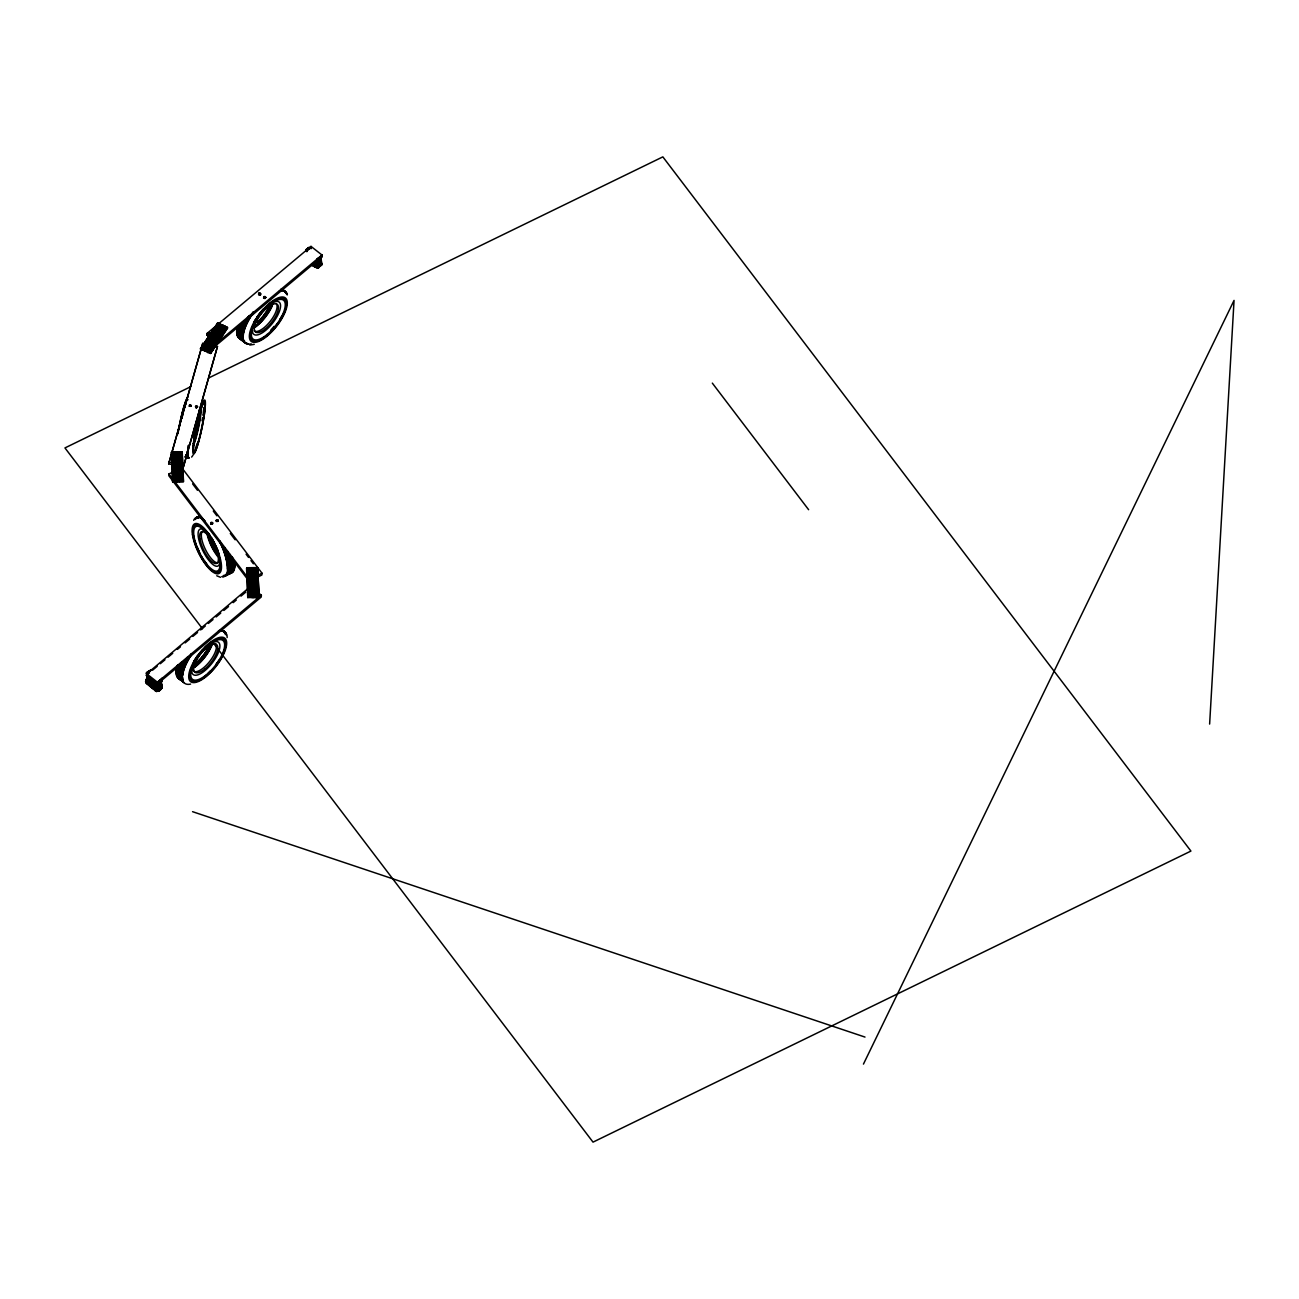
<?xml version="1.0" encoding="UTF-8"?>
<svg xmlns="http://www.w3.org/2000/svg" width="1299" height="1299" viewBox="0 0 1299 1299"><rect width="100%" height="100%" fill="white"/><g stroke="black" fill="none" stroke-linecap="round" stroke-linejoin="round"><path stroke-width="1.5" d="M146.884 678.078L146.852 675.366M146.901 677.721C144.968 670.609 157.958 666.014 146.414 673.889M147.177 673.905L147.469 672.752L146.982 674.051M148.752 672.281L148.752 672.119M147.777 672.021L149.353 671.372C150.863 669.488 146.755 673.109 148.93 671.258M160.004 681.277L159.907 682.478C157.082 683.842 162.294 681.894 161.222 680.238M161.255 682.04L161.19 681.098M307.376 248.888C307.49 250.934 305.85 249.343 308.269 249.343M307.246 249.603L305.931 249.976L307.506 249.327L306.889 251.016A38.726 17.358 49.6 0 1 306.921 251.584M308.431 248.077L308.561 249.376M318.888 258.712C316.371 261.765 324.539 255.562 320.139 258.339A38.515 17.26 49.6 0 0 319.83 260.336M320.934 256.374L319.635 258.745A38.515 17.26 49.6 0 0 319.343 260.758M320.203 258.615L321.519 257.494M260.401 293.412L258.745 293.395L258.68 294.662M265.808 297.406L265.028 298.494M258.209 592.75L261.359 595.218L261.245 597.004L157.341 684.021L146.349 675.383L147.355 672.59M147.193 677.055L146.137 681.537M147.648 672.606L146.884 673.872L146.511 672.687L147.777 672.703L146.511 672.687M148.33 672.72L148.606 672.216M149.223 671.729L148.671 670.852M149.547 671.68L149.856 670.739M168.675 463.857L202.741 343.342L168.675 463.857L172.361 464.62M178.564 469.28L168.935 473.956L168.838 475.743L247.865 579.63M157.341 684.021L157.455 682.235L261.359 595.218M158.137 685.141L158.218 687.756M158.673 682.413L158.657 683.144A38.515 17.26 49.6 0 0 158.462 685.125M158.722 684.638L159.225 688.876M160.362 681.244L159.192 683.55L158.819 681.78M160.183 682.706L159.452 682.154L158.608 683.534M174.115 453.708L172.637 454.082L173.904 452.896M160.102 688.356L159.468 684.021M158.705 683.599L159.663 681.813M159.956 683.599L160.183 686.31M172.816 460.463L173.985 460.155L172.816 460.463L172.913 459.294L174.277 459.408L173.563 460.804M173.79 459.31L172.783 459.781L174.277 459.408M174.634 451.792L182.201 452.247L183.484 481.653L172.588 481.75L172.069 451.825L174.634 451.792L175.917 481.215M160.086 684.07L160.102 683.729A38.515 17.26 49.6 0 1 160.41 681.715L161.06 679.669L161.352 680.838M174.147 453.156L172.605 453.4L174.342 453.351M160.508 683.128L161.157 687.463M161.531 681.326L160.751 682.17L160.491 680.871M161.79 680.871L160.865 681.943M161.108 682.625L160.751 685.84M174.098 454.065L174.098 453.026M161.336 685.32L161.255 682.836A38.515 17.26 49.6 0 1 161.466 681.196L161.498 680.644M175.056 474.898L173.579 475.272L175.056 474.898L174.293 473.875L173.157 475.288M175.284 474.541L173.563 474.216L175.04 475.255M161.823 679.734L161.758 680.838L161.628 679.409M173.319 451.808L174.829 481.702L173.352 480.906M173.628 478.714L175.089 478.698L173.628 478.714L174.342 477.318L175.333 478M173.611 477.675L174.602 477.447M174.31 477.691L175.138 477.788M174.569 481.62L173.774 481.247L174.472 481.75M176.242 451.906L177.525 481.198M174.992 481.215L173.709 451.808M177.314 451.906L178.613 481.198M176.291 481.344L175.008 451.792M178.548 451.89L179.847 481.182M178.937 451.89L180.22 481.182M179.197 452.848L179.798 452.994C182.136 453.254 177.995 452.02 178.694 454.033M179.652 459.245L181.146 460.414M179.863 454.358L179.976 453.335M179.798 452.994L180.87 454.244M179.847 451.873L181.146 481.166M180.236 451.873L181.535 481.166M180.041 460.739L180.772 460.041L179.311 460.041L180.09 460.431M179.976 459.375L180.756 460.398M180.041 474.167L181.487 474.508L180.415 473.94M180.464 477.399L181.568 478.649L180.106 478.665L181.568 478.649M180.788 475.548L181.535 474.833L180.788 475.548C179.814 475.548 181.828 473.891 180.512 475.272M189.151 406.295L190.368 404.687L189.963 406.36C188.988 406.538 191.538 404.866 189.816 406.051M189.816 404.785L190.352 405.044M189.963 406.36L190.774 406.181M195.662 407.188L195.873 406.165L197.302 406.457L195.857 406.522L196.279 407.675L197.302 406.457M196.279 407.675L195.678 406.831M197.091 407.48L196.084 406.798L196.847 407.334M202.141 349.301L200.728 348.603L217.729 322.98L221.95 324.912L204.917 350.551L202.141 349.301L219.174 323.532M202.693 347.206L203.975 346.817L204.008 348.359L202.725 347.418L204.105 347.044M202.709 347.775L203.505 346.93M203.164 348.359L203.261 347.483M204.414 347.401L203.975 346.817M204.008 348.359L203.894 347.531M204.917 350.551L207.467 351.704L224.516 325.935L222.973 325.253L205.94 350.892L222.973 325.253M206.622 344.43L204.576 344.446M205.892 344.511L205.291 345.144M210.129 337.643L206.979 335.174L207.093 333.405L310.997 246.388L321.99 255.01L320.041 256.91M207.467 351.704L224.516 325.935L227.601 327.851L210.568 353.49L200.241 348.846L217.729 322.98M208.717 352.256L225.75 326.504L208.717 352.256L207.483 351.574M209.415 349.999L209.724 350.941L209.074 350.016M209.675 349.756L208.83 349.756L210.113 350.34L209.691 349.382M210.958 347.97L210.535 347.028L211.802 347.97L211.152 347.044M212.159 346.703L210.714 346.671M213.783 332.479L213.361 331.521L214.627 332.479L214.741 331.05M213.767 330.936L215.033 331.878L213.767 330.936L213.345 331.894M214.627 332.479L213.815 331.667M218.378 325.399L218.817 326.341L218.378 325.399L217.144 326L217.566 326.958L218.378 326.195L217.566 326.958M217.485 346.378L183.419 466.909L217.485 346.378L208.278 344.479M219.531 323.824L202.514 349.463M219.515 335.061L219.076 334.103L219.515 335.061L220.164 334.152M220.408 324.23L203.391 349.869M220.781 324.393L203.748 350.032M220.294 333.859L219.482 333.502L220.716 333.778M210.779 522.75L212.516 522.945L211.266 523.903L211.234 522.36L212.776 523.156M210.811 523.318L211.023 522.604M211.266 523.903L211.688 522.945L212.11 523.903M212.5 523.302L212.078 522.344M224.532 328.923L223.266 327.981L224.532 328.923L223.298 329.524L222.86 328.566L223.542 329.378M223.298 329.524L223.493 328.598L223.883 329.378M225.377 326.455L208.343 352.094M216.3 520.639L217.566 519.681L216.754 521.24C215.033 519.454 218.281 522.182 217.29 520.298M216.754 521.24L217.388 520.444M216.722 519.681L218.005 520.266M217.599 521.224L217.485 520.396M258.485 293.947L259.378 293.006L260.482 294.159L259.118 294.532L258.972 293.33M259.118 294.532L259.427 293.704M258.826 293.883L259.378 293.006M260.482 294.159C259.686 291.723 261.862 295.295 259.751 295.084M263.827 296.984L264.087 297.991L265.467 297.601L264.363 296.464C262.707 298.218 265.548 295.279 265.808 297.52M248.466 573.103L249.928 573.103L248.466 573.103L249.181 571.706L249.928 573.103M248.466 572.063L249.928 572.047M248.71 569.189L249.911 569.287L249.164 570.001L248.434 569.303L249.392 569.011M248.612 567.793L249.895 597.215L259.427 597.508L257.397 567.598L247.021 567.744L247.833 597.556L259.427 597.508M264.087 297.991L265.467 297.601M265.191 296.594L263.518 297.893M249.018 567.793L250.317 597.085M248.791 568.394L250.252 569.157L249.473 570.342M249.164 572.08L248.028 572.632L248.921 573.801M264.931 298.12L264.752 297.13L264.509 297.942M248.71 592.474L250.171 592.458L248.71 592.474L249.424 591.077L250.545 591.971M250.009 567.777L251.308 597.069M248.288 595.689L249.473 594.52L250.626 595.916M250.431 567.777L251.714 597.069M249.457 592.799L249.668 591.938M250.058 592.945L248.288 592.49L249.424 591.077M249.505 596.257L250.252 595.543L248.791 595.559L249.846 595.884M249.895 597.215L248.304 597.167M251.746 567.76L253.045 597.053M248.612 595.007L250.269 594.991L249.44 594.893M252.915 567.76L254.198 597.053M254.231 567.744L255.53 597.037M254.636 567.744L255.935 597.167M256.374 569.222L255.643 569.936L254.913 569.238L256.341 568.54L254.734 568.702M255.871 568.442L254.864 568.913L256.601 568.881M254.945 573.054L256.423 572.68L255.692 573.395L254.929 571.998L256.455 572.128M255.643 569.936L255.4 568.913M255.627 567.728L256.926 597.15M255.692 573.395L255.351 572.421M256.049 567.728L257.332 597.15M255.935 592.75L256.049 591.711M255.27 591.24L256.439 591.337M255.984 596.192L256.098 595.169M255.611 594.585L257.088 595.868M256.699 595.851L255.935 594.471L255.14 596.306M182.98 469.312L262.008 573.2L261.911 574.986L257.105 577.324M306.402 251.47L311.338 246.826L306.142 250.512M308.236 248.288L309.276 249.002M308.561 247.8C309.876 248.45 309.243 248.174 308.269 247.93M310.883 248.158L310.997 246.388M317.849 261.765L318.499 266.1M318.45 261.261L318.531 263.859M318.58 258.874L318.369 258.55M319.944 258.111L318.921 260.173L318.547 258.404M318.775 261.229L319.57 266.668M318.287 259.686L319.44 259.037L318.742 259.508M319.181 260.644L319.424 263.34M318.612 260.157L319.733 257.9M319.684 260.222L319.911 262.934M320.48 262.447L320.561 259.719A38.515 17.26 49.6 0 1 320.691 257.852L320.739 257.446M320.967 259.719L320.999 259.086A38.515 17.26 49.6 0 1 321.47 257.202L321.551 256.358M321.162 259.215L321.243 261.797M321.99 255.01L321.892 256.796L217.988 343.813L218.086 342.027L321.99 255.01L316.924 260.011A39.343 17.634 49.6 0 0 316.615 262.057L317.102 268.016L311.224 265.142M1209.629 724.079L1234.05 300.41L863.445 1064.108M172.199 453.497L173.384 454.796L174.358 453.237M174.683 460.463L173.806 459.197M173.4 481.556L173.157 480.305M178.677 453.432L180.447 454.488M178.856 459.83L179.002 460.658M179.668 478.081L179.814 478.909M181.957 478.665L181.616 477.626M204.739 347.759L203.293 348.7M208.084 350.47L208.652 349.528M207.954 352.76L208.506 351.915M213.004 332.008L213.556 331.066M218.362 325.757L216.836 326.715M219.109 326.698L218.232 325.432M218.329 520.623L216.592 521.467M250.366 572.745L249.798 573.687M248.336 595.332L249.505 596.631L250.61 595.315M157.406 683.144L157.195 683.388A39.343 17.634 49.6 0 0 156.887 685.45L157.666 690.873L156.659 691.506L146.446 683.599L145.585 681.52L147.225 676.779A38.726 17.358 49.6 0 0 147.16 674.392L148.508 671.096L148.118 672.427M147.031 678.809L147.388 676.552A38.726 17.358 49.6 0 0 147.339 674.246L148.118 672.119M147.453 678.451L147.794 676.552M148.638 672.785L147.81 672.232M158.559 683.063L158.527 683.274A38.515 17.26 49.6 0 0 158.283 685.271M158.9 683.323L160.053 681.65M318.011 261.895A38.515 17.26 49.6 0 1 318.32 259.881L318.417 260.222M172.978 453.513L173.693 453.497M180.025 454.114L179.457 453.465L180.204 454.001M174.699 474.768L174.001 474.638M174.797 478.405L173.887 478.341L174.683 478.129M179.603 460.219L179.911 459.7M223.233 329.004L224.029 328.696M211.201 523.27L212.11 523.351M248.807 572.55L249.635 572.697L248.742 572.94M255.221 572.583L256.082 572.94M160.443 681.309L160.962 681.098A38.515 17.26 49.6 0 0 160.67 683.242A38.515 17.26 49.6 0 1 161.044 681.553M161.238 680.952L161.076 681.748M306.726 250.139L307.587 248.953L306.759 250.171M308.188 248.807L308.659 247.671M308.399 248.353L308.204 248.661M320.739 258.014L320.918 257.722A38.515 17.26 49.6 0 0 320.561 259.719M189.345 405.889L189.557 404.866M306.986 250.593C307.246 248.288 305.054 250.334 307.278 249.051M147.68 673.532L148.362 672.817M320.187 257.949L318.628 259.946M318.693 263.973L318.612 261.472A38.515 17.26 49.6 0 1 318.905 259.362L319.911 259.329M307.506 248.645L309.081 247.995L307.912 248.515M202.514 347.304L203.277 348.814M204.593 344.332L204.82 345.599M206.671 345.388L206.184 343.975M210.308 350.925L210.081 349.658L208.636 349.626M211.688 348.408L212.354 346.898M191.197 406.278L191.164 405.223M195.435 406.538L196.198 408.048L197.594 406.749M181.113 475.889L181.324 474.038M210.617 522.847L211.088 524.26M216.527 519.811L216.332 521.435M249.099 568.621L249.846 568.962L249.132 568.264L247.947 569.433L249.489 570.229M250.041 593.058L250.561 591.857M259.427 293.801L260.514 293.785M146.511 673.532L147.501 672.931M319.051 267.432L319.976 266.068L318.19 265.288M320.463 265.662L318.807 266.782M321.194 265.028L317.589 268.065M321.795 264.022L321.405 260.709M321.795 264.525L319.863 265.889M159.322 690.808L160.248 689.444L159.436 684.378M162.083 687.398L161.677 684.086M162.066 687.902L160.134 689.266M162.229 688.032L160.849 688.908M320.934 257.332L321.519 256.812M203.748 348.213L203.586 347.401L203.407 348.229M218.053 326.828L218.833 325.984M220.278 334.785L220.197 334.85M173.725 453.936L173.011 454.082M181.194 478.633L180.561 478.714M211.948 523.594L212.516 522.945M217.518 520.964L216.738 520.899M256.325 595.835L255.692 595.819M145.894 680.497L146.917 679.052M146.495 679.994L147.485 678.581M148.524 677.282L147.469 680.416M149.125 677.185L149.125 679.02M149.45 677.169L150.035 680.189L153.461 683.907M147.469 678.175L146.3 679.848L147.372 682.348L152.844 687.707L158.462 690.938M146.901 679.345L148.037 677.688M148.687 677.412L148.524 679.523M201.053 348.684L218.086 323.045M205.21 343.862L205.242 345.404M203.943 350.519L220.976 324.88M204.674 350.844L221.95 324.782M205.404 351.168L222.438 325.529M207.109 351.542L224.142 325.773M208.717 352.143L209.821 352.63L226.854 326.991M217.355 323.175L227.601 327.851L210.503 353.393L227.195 327.251M307.928 248.06L308.707 248.531M318.515 259.199L319.392 258.436M321.162 257.884L319.294 258.842M191.651 457.086L193.08 455.121M161.482 681.147L160.475 681.991M306.434 251.064L306.564 249.684M309.73 247.476L308.383 247.476M318.32 259.881L319.408 259.995M321.843 255.773L321.632 256A39.343 17.634 49.6 0 0 321.535 256.504L321.519 255.871M159.761 681.65L159.923 682.121A38.515 17.26 49.6 0 0 159.615 684.135M210.487 346.703L211.088 348.408M220.765 335.239L220.911 333.973M212.387 347.84L211.088 348.311M210.308 350.811L208.473 351.022M172.67 459.456L172.394 460.479M174.001 477.447L173.205 478.73M179.765 477.951L180.805 477.269M254.75 568.589L255.335 570.293M255.351 570.18L256.731 568.994M248.385 591.759L250.415 591.743M256.991 595.981L255.4 596.338M306.288 249.278L307.181 250.009M172.588 481.75L183.403 481.588L182.12 452.182M249.814 595.332L249.132 595.916M306.808 248.823L308.172 249.505M148.102 672.785L147.096 672.2M157.276 682.219L162.261 678.403L157.439 682.754M258.063 568.036L246.972 567.777M206.979 335.174L210.081 332.576M247.248 589.194L146.641 673.937M146.349 675.383L149.45 672.785M152.551 670.187L157.211 666.29M160.313 663.692L164.957 659.795M168.058 657.197L172.718 653.3M177.362 649.403L180.464 646.805M185.124 642.908L189.768 639.011M192.869 636.413L197.529 632.532M200.631 629.934L205.274 626.037M208.376 623.439L213.036 619.542M216.137 616.944L220.781 613.047M223.883 610.449L228.543 606.552M233.187 602.655L236.288 600.057M240.948 596.16L245.608 592.263M218.833 327.023L217.42 327.186M213.312 331.326L214.985 331.31M214.806 332.82L215.179 331.391M224.029 329.962L224.808 328.663M204.755 344.251L205.892 343.991M206.492 345.469L204.82 345.485M179.132 459.505L179.96 459.099M179.197 460.739L180.87 460.739M175.154 475.596L173.741 475.759M180.139 474.038L179.765 475.466M212.516 523.984L211.104 524.147M217.761 521.565L218.151 520.152L216.511 519.925M250.058 573.427L248.629 573.59M256.471 569.92L255.643 570.212M256 573.736L256.78 572.453M256.764 592.734L255.351 592.896M205.421 344.576L206.476 344.803L206.054 343.845M208.928 350.584L208.879 350.941M159.858 681.715L159.176 682.722A38.515 17.26 49.6 0 0 158.884 684.768L158.965 687.35M190.726 386.696L64.95 447.928L202.498 628.748M208.96 377.814L662.847 156.87L1190.923 851.072L593.026 1142.13L212.322 641.657M173.352 452.685L172.637 454.082M257.202 575.554L262.008 573.2M255.871 591.386L256.617 591.711L254.75 591.938L255.335 593.01M320.902 257.575L320.756 256.536M160.394 682.3L159.517 682.219M213.637 332.723L214.806 332.706M224.305 329.751L222.551 329.183M220.538 335.288L219.645 335.386M195.84 406.295L197.594 406.863M180.626 460.885L179.733 460.983M174.975 479.185L173.79 479.201M255.318 571.787L254.653 573.297L256.276 573.525M256.52 592.88L255.643 592.994M254.231 344.349L249.781 345.063M260.06 294.922L258.907 294.743M265.045 298.38L263.665 298.007M320.463 265.386L321.957 264.639L321.502 263.34M320.041 265.743L321.421 265.418M319.294 266.36L320.122 266.246M318.19 267.562L319.213 267.285M317.476 267.903L318.628 267.789M160.735 688.762L161.725 688.502M159.582 689.737L161.108 689.298M159.095 690.159L160.735 689.038L160.443 687.837M158.527 690.63L159.355 690.516M158.348 690.792L159.501 690.662M157.764 691.295L158.9 691.165M217.615 325.546L218.508 325.627M223.331 328.111L224.24 328.209M173.871 461.048L172.735 460.804M180.415 474.054L181.568 474.297M174.342 475.872L175.3 474.427M181.113 475.791L179.765 475.353M249.099 568.361L248.418 569.66M220.538 577.308L216.738 575.782M172.069 451.825L173.449 481.231M248.564 597.102L247.378 567.679M212.208 347.012L210.925 346.427L211.753 346.784M203.115 347.19L203.943 347.174M204.024 348.002L202.725 347.418M171.306 452.344L182.201 452.247M211.201 522.718L212.046 522.718M212.127 523.529L210.828 522.961M257.299 567.582L258.582 597.004M181.405 451.743L182.688 481.15M264.736 298.429L263.876 298.202M196.425 406.165L197.269 406.441M174.245 481.718L174.602 481.328M249.083 568.459L249.928 568.735M249.148 571.804L250.366 572.859M259.362 293.379L260.19 293.509M168.789 462.087L172.475 462.85M159.923 681.618L159.988 680.806M220.457 333.729L218.898 335.061M249.7 591.191L249.392 591.435M192.561 811.68L865.004 1037.073M318.255 267.253L314.504 265.613M316.339 266.668L319.067 267.139L318.531 265.857M315.754 267.172L317.654 267.756M158.64 690.792L154.954 688.843M157.926 691.149L150.522 686.375M158.04 691.295L154.175 689.493M156.091 690.695L158.722 691.312L160.54 689.769L161.482 688.405L160.767 685.58M155.068 690.824L156.659 691.49M221.95 324.912L222.973 325.383M317.573 265.629L313.806 263.21L315.754 264.671M317.086 266.051L313.319 263.616M314.082 265.97L315.917 267.026M313.903 266.116L315.803 267.302M155.994 687.95L157.845 689.006M155.507 688.356L157.358 689.428M204.105 346.93L204.722 347.872M256.455 591.224L257.072 592.165M319.554 257.332L316.988 258.842M161.807 679.247L161.807 679.994M158.657 681.926L158.624 683.501M315.933 261.148L317.752 262.447M315.137 262.073L317.086 263.551M314.959 262.219L316.907 263.697M314.537 262.577L316.485 264.054M314.358 262.723L316.307 264.2M312.75 264.103L314.683 265.467M312.572 264.249L314.699 265.564M312.166 264.606L314.114 266.084M311.987 264.752L313.936 266.23M158.023 685.823L152.697 681.342L150.294 677.526M155.409 685.45L157.325 686.814L151.463 682.267M155.231 685.693L157.179 687.074M148.557 679.296L156.741 687.317M154.646 686.116L156.757 687.431M156.026 688.064L148.589 681.309M147.323 680.335L155.539 688.47M152.86 687.626L154.987 688.957M152.259 688.129L154.386 689.46M154.208 689.607L148.654 684.654M305.931 249.976L306.775 249.733L306.353 250.561M207.093 333.405L216.511 340.809M157.455 682.235L146.446 673.613L148.021 672.476M153.331 684.005L155.409 685.547M154.808 685.953L151.106 682.592M153.591 686.992L149.888 683.647M151.122 685.872L153.022 687.561M150.863 682.771L152.697 684.573M149.255 684.151L151.09 685.937M145.991 681.472L150.311 686.586M173.4 481.458L171.793 451.922M151.528 682.235L149.141 678.792M150.928 682.754L148.378 679.442M150.375 683.225L147.81 679.913M147.534 682.202L149.32 684.118M148.719 684.622L145.91 680.221M148.557 684.768L146.17 681.309M712.323 383.124L808.628 509.711M192.609 483.877L197.464 490.275M213.28 511.059L216.917 515.849M230.296 533.434L235.168 539.816M246.096 554.202L248.531 557.401M250.967 560.6L253.402 563.798M168.935 473.956L247.963 577.86M146.771 680.806L147.485 682.365M146.462 683.599L145.602 681.52M311.111 247.46L311.273 247.995A39.343 17.634 49.6 0 1 311.322 248.596M309.552 247.833L309.714 248.385A38.515 17.26 49.6 0 1 309.747 248.953M161.985 678.224L161.904 679.393A39.343 17.634 49.6 0 0 161.725 680.351M321.08 261.7L321.649 263.437M320.918 261.846L321.47 263.583M321.064 263.941L320.544 260.076M320.496 262.203L320.885 264.087M320.317 264.558L319.651 260.579M319.83 264.98L319.164 261.002M318.71 263.713L319.099 265.597M318.109 264.217L318.677 265.954M316.696 264.704L317.118 266.376M161.92 686.814L161.433 682.592A38.515 17.26 49.6 0 1 161.563 681.504M161.368 685.076L161.758 686.96M160.037 686.197L160.897 689.152M158.981 687.09L159.371 688.99M158.543 687.707L158.949 689.347M158.381 687.593L158.916 690.581M321.324 263.486L321.779 264.801M320.902 263.843L321.178 265.305M321.032 265.175L320.22 260.109M320.171 264.46L320.626 265.775M319.684 264.882L320.139 266.198M319.116 265.353L319.392 266.815M318.937 265.499L319.245 266.701M318.352 266.003L318.807 267.318M161.774 686.716L162.05 688.178M161.596 686.862L161.904 688.048M161.173 687.22L161.466 688.681M161.011 687.366L161.303 688.551M159.55 688.827L159.842 690.045M159.387 688.73L159.68 690.191M158.803 689.233L159.079 690.695M148.297 678.208L148.703 679.377M147.566 678.825L147.972 679.994M146.673 679.848L146.917 680.887M146.511 679.718L146.738 681.033M321.064 261.943L320.983 259.443A38.515 17.26 49.6 0 1 321.291 257.348M318.011 261.976L318.093 264.476M257.689 567.679L258.972 597.102M254.88 568.556L254.896 569.595M254.555 581.855L255.237 597.556M252.315 568.15L253.597 597.572M251.486 568.15L252.769 597.572M251.34 583.852L251.941 597.572M246.55 568.134L247.752 597.621M181.763 451.825L183.062 481.247M180.561 452.961L180.577 454.001M181.503 474.151L181.519 475.207M178.288 452.279L178.726 462.087M179.23 473.843L179.571 481.702M176.745 452.296L177.866 477.788M175.982 452.296L177.265 481.718M175.982 469.962L176.502 481.718M175.073 477.659L175.089 478.698M173.563 474.216L173.579 475.272M171.387 452.263L172.686 481.685M161.092 682.982L161.19 685.222M158.283 685.352L158.364 687.853M307.067 250.869A38.726 17.358 49.6 0 1 307.1 251.438M318.19 261.732A38.515 17.26 49.6 0 1 318.482 259.719M148.346 673.158A38.515 17.26 49.6 0 1 148.378 673.726M183.062 680.627A32.637 12.503 -51.9 0 1 178.791 666.501M180.951 680.384A32.637 12.503 -51.9 0 1 181.746 662.522M181.876 679.702A32.637 12.503 -51.9 0 1 177.606 665.575M182.704 680.367A32.637 12.503 -51.9 0 1 178.45 666.225M179.733 678.906A32.231 12.357 -51.9 0 1 178.71 666.078M208.684 647.405A24.697 9.466 -51.9 0 1 206.622 650.945M205.762 652.26A24.697 9.466 -51.9 0 1 203.911 654.891M202.92 656.174A24.697 9.466 -51.9 0 1 195.776 663.821M181.535 679.426A32.637 12.503 -51.9 0 1 176.713 667.313M181.73 679.101A32.231 12.357 -51.9 0 1 178.548 677.981M176.372 670.755A32.231 12.357 -51.9 0 1 177.525 665.137M203.196 656.385A26.159 10.035 -51.9 0 1 198.747 661.5M203.537 656.644A20.508 7.859 -51.9 0 1 200.046 660.655M198.844 661.873A20.508 7.859 -51.9 0 1 196.376 664.065M207.434 648.526A17.553 6.722 -51.9 0 1 193.502 664.536M210.211 646.09A17.553 6.722 -51.9 0 1 194.866 665.608M223.363 630.681A32.637 12.503 -51.9 0 1 225.214 633.571M183.029 682.024A32.637 12.503 -51.9 0 1 187.429 657.262M223.119 631.005A32.231 12.357 -51.9 0 1 224.954 633.847M181.454 678.857A32.231 12.357 -51.9 0 1 187.624 657.245M181.194 680.059A32.231 12.357 -51.9 0 1 179.359 677.217M179.018 672.833A32.231 12.357 -51.9 0 1 181.99 662.425M176.713 671.031A32.231 12.357 -51.9 0 1 177.866 665.413M218.849 631.022A32.637 12.503 -51.9 0 1 227.163 637.565M190.612 684.086A32.637 12.503 -51.9 0 1 191.879 653.917M182.169 680.822A32.231 12.357 -51.9 0 1 180.334 677.981M179.993 673.596A32.231 12.357 -51.9 0 1 183.727 661.516M181.925 681.147A32.637 12.503 -51.9 0 1 183.5 661.597M223.72 630.957A32.637 12.503 -51.9 0 1 225.571 633.847M183.386 682.3A32.637 12.503 -51.9 0 1 187.77 657.521M218.508 630.746A32.637 12.503 -51.9 0 1 226.399 634.497M184.214 682.949A32.637 12.503 -51.9 0 1 191.521 653.641M178.255 676.341A32.231 12.357 -51.9 0 1 179.051 666.355M218.963 660.152A26.159 10.035 -51.9 0 1 216.072 664.325M210.584 670.787A26.159 10.035 -51.9 0 1 208.262 673.077M193.713 661.597A26.159 10.035 -51.9 0 1 197.253 655.995M224.841 648.721A27.425 10.506 -51.9 0 1 222.649 654.209M218.427 661.532A27.425 10.506 -51.9 0 1 216.365 664.455M210.617 671.226A27.425 10.506 -51.9 0 1 202.449 678.208M194.152 662.263A20.508 7.859 -51.9 0 1 217.907 641.917A20.508 7.859 -51.9 0 1 207.288 668.498A20.508 7.859 -51.9 0 1 192.496 666.371M215.244 643.476A17.553 6.722 -51.9 0 1 208.213 663.221A17.553 6.722 -51.9 0 1 192.544 669.553M212.094 644.077A21.45 8.216 -51.9 0 1 193.356 667.913M181.795 679.133A32.231 12.357 -51.9 0 1 187.965 657.521M221.106 630.811A32.231 12.357 -51.9 0 1 226.123 634.773M182.639 679.783A32.231 12.357 -51.9 0 1 191.684 653.689M211.786 645.684A27.425 10.506 -51.9 0 1 194.85 667.248M210.925 645.814A26.159 10.035 -51.9 0 1 208.668 650.003M207.808 651.4A26.159 10.035 -51.9 0 1 205.94 654.193M203.894 656.937A26.159 10.035 -51.9 0 1 201.718 659.567M198.292 663.204A26.159 10.035 -51.9 0 1 194.769 666.387M203.667 656.742A24.908 9.548 -51.9 0 1 200.517 660.46M197.951 663.091A24.908 9.548 -51.9 0 1 194.964 665.754M190.125 672.005A24.908 9.548 -51.9 0 1 190.856 669.017M192.853 664.033A24.908 9.548 -51.9 0 1 194.72 660.493M195.808 658.707A24.908 9.548 -51.9 0 1 202.693 649.727M205.242 647.097A24.908 9.548 -51.9 0 1 211.185 642.242M221.463 631.087A32.231 12.357 -51.9 0 1 226.481 635.049M182.98 680.059A32.231 12.357 -51.9 0 1 182.591 677.282M182.639 675.675A32.231 12.357 -51.9 0 1 192.041 653.965M193.713 520.331A32.637 10.928 64 0 1 205.015 520.899M219.547 541.147A32.637 10.928 64 0 1 221.967 576.659M227.52 551.247A32.637 10.928 64 0 1 225.052 575.148M195.5 519.47A32.637 10.928 64 0 1 200.306 516.45M224.808 548.032A32.637 10.928 64 0 1 223.753 575.782M196.019 517.635A32.637 10.928 64 0 1 202.628 518.626M220.7 542.479A32.637 10.928 64 0 1 222.373 576.464M196.993 517.164A32.637 10.928 64 0 1 199.9 516.645M224.402 548.227A32.637 10.928 64 0 1 223.347 575.993M197.578 517.327A32.231 10.782 64 0 1 200.452 516.807M224.646 547.999A32.231 10.782 64 0 1 229.144 568.166M228.364 572.437A32.231 10.782 64 0 1 223.607 575.425M219.612 557.969A20.508 6.868 64 0 1 212.257 563.993A20.508 6.868 64 0 1 198.909 540.092A20.508 6.868 64 0 1 203.927 529.911M206.606 532.054A20.508 6.868 64 0 1 209.431 535.269M210.389 536.536A20.508 6.868 64 0 1 212.24 539.329M216.998 548.811A20.508 6.868 64 0 1 218.638 553.585M218.508 562.483A17.553 5.878 64 0 1 204.657 547.853A17.553 5.878 64 0 1 204.333 530.836M232.05 557.417A32.637 10.928 64 0 1 227.504 573.963M231.855 557.255A32.231 10.782 64 0 1 232.099 570.618M217.095 551.718A24.697 8.265 64 0 1 211.964 541.764M217.42 556.151A21.45 7.177 64 0 1 207.061 533.873M227.341 551.182A32.231 10.782 64 0 1 227.78 574.272M219.84 541.034A32.231 10.782 64 0 1 227.763 568.848M229.647 554.332A32.231 10.782 64 0 1 230.8 571.251M228.916 573.72A32.231 10.782 64 0 1 226.058 574.239M197.935 518.269A32.637 10.928 64 0 1 199.835 515.768M229.842 554.462A32.637 10.928 64 0 1 226.188 574.596M232.456 557.222A32.637 10.928 64 0 1 227.91 573.768M234.34 562.207A32.637 10.928 64 0 1 228.884 573.297M234.129 561.98A32.231 10.782 64 0 1 233.869 568.718M231.595 572.421A32.231 10.782 64 0 1 228.738 572.924M234.534 561.769A32.231 10.782 64 0 1 234.275 568.524M233.885 569.741A32.231 10.782 64 0 1 229.144 572.729M234.746 562.012A32.637 10.928 64 0 1 229.29 573.103M232.894 560.389A32.231 10.782 64 0 1 230.621 572.891M216.267 552.172A24.908 8.33 64 0 1 213.88 548.016M211.088 542.138A24.908 8.33 64 0 0 213.133 546.57A27.636 9.239 64 0 1 210.876 541.764M218.914 556.573A26.159 8.752 64 0 1 217.112 553.975M216.235 552.611A26.159 8.752 64 0 1 214.546 549.721M212.955 546.717A26.159 8.752 64 0 1 210.795 542.056M218.67 557.352A27.425 9.174 64 0 1 216.787 554.624M215.878 553.195A27.425 9.174 64 0 1 210.178 542.138M209.512 540.514A27.425 9.174 64 0 1 207.32 534.116M195.792 518.187A32.231 10.782 64 0 1 198.666 517.684M219.434 541.228A32.231 10.782 64 0 1 227.357 569.043M215.569 551.085A20.508 6.868 64 0 1 213.815 548.048M212.987 546.473A20.508 6.868 64 0 1 210.811 541.602M218.362 553.406A17.553 5.878 64 0 1 210.503 537.721M219.19 556.93A17.553 5.878 64 0 1 208.067 534.75M203.196 559.366A27.425 9.174 64 0 1 201.426 556.345M199.754 553.195A27.425 9.174 64 0 1 197.513 548.308M196.847 546.684A27.425 9.174 64 0 1 194.655 540.287M206.817 564.107A26.159 8.752 64 0 1 204.105 560.307M199.202 551.507A26.159 8.752 64 0 1 197.172 546.83M208.002 532.639A26.159 8.752 64 0 1 209.805 535.107M211.575 537.802A26.159 8.752 64 0 1 214.855 543.696M215.602 545.223A26.159 8.752 64 0 1 217.647 549.899M216.624 552.903A27.636 9.239 64 0 1 214.838 549.85M216.202 550.792A26.159 8.752 64 0 1 211.607 541.667M197.172 517.522A32.231 10.782 64 0 1 200.046 517.002M224.24 548.194A32.231 10.782 64 0 1 228.738 568.377M201.442 526.793A24.908 8.33 64 0 1 203.586 528.384M211.542 538.224A24.908 8.33 64 0 1 213.929 542.397M217.306 549.753A24.908 8.33 64 0 1 218.882 554.137M187.04 457.557A32.637 3.426 -78.3 0 1 185.708 455.251M187.105 457.167A32.231 3.394 -78.3 0 1 185.806 454.894M185.611 456.858A32.231 3.394 -78.3 0 1 184.718 456.777M187.576 457.264A32.231 3.394 -78.3 0 1 186.26 454.991M187.494 457.654A32.637 3.426 -78.3 0 1 186.179 455.348M188.615 457.881A32.637 3.426 -78.3 0 1 187.365 451.338M188.696 457.492A32.231 3.394 -78.3 0 1 187.462 451.029M189.167 457.589A32.231 3.394 -78.3 0 1 188.501 445.248M189.086 457.979A32.637 3.426 -78.3 0 1 188.42 445.492M203.781 407.659A24.908 2.614 -78.3 0 1 203.342 412.205M202.563 417.742A24.908 2.614 -78.3 0 1 202.043 420.779M194.119 434.532A24.908 2.614 -78.3 0 1 194.655 431.414M196.604 421.915A24.908 2.614 -78.3 0 1 197.334 418.83M201.832 404.265A24.908 2.614 -78.3 0 1 202.823 402.674M203.797 411.507A26.159 2.744 -78.3 0 1 203.277 415.29M194.103 434.954A26.159 2.744 -78.3 0 1 194.671 431.69M196.717 421.704A26.159 2.744 -78.3 0 1 197.48 418.457M197.87 416.898A26.159 2.744 -78.3 0 1 198.893 412.952M202.206 403.161A26.159 2.744 -78.3 0 1 203.261 401.488M203.683 412.156A27.425 2.874 -78.3 0 1 203.245 415.225M197.156 443.43A27.425 2.874 -78.3 0 1 195.613 448.334M195.321 426.64A27.425 2.874 -78.3 0 1 196.068 423.133M200.972 406.652A20.508 2.16 -78.3 0 1 198.763 426.722A20.508 2.16 -78.3 0 1 192.804 446.499M200.257 409.494A17.553 1.851 -78.3 0 1 197.903 428.93A17.553 1.851 -78.3 0 1 192.788 443.56M199.072 410.581A17.553 1.851 -78.3 0 1 199.77 409.461M197.74 419.707A17.553 1.851 -78.3 0 1 194.006 436.74M179.522 426.64A24.697 2.598 -78.3 0 1 183.711 408.795M184.182 407.188A24.697 2.598 -78.3 0 1 185.108 404.362M186.342 401.261A24.697 2.598 -78.3 0 1 188.014 399.735M177.963 433.249A26.159 2.744 -78.3 0 1 187.381 398.208M177.931 433.817A27.636 2.907 -78.3 0 1 187.868 396.828M181.892 418.408A27.425 2.874 -78.3 0 1 182.688 415.014M184.718 407.334A27.425 2.874 -78.3 0 1 186.26 402.414M244.813 341.296A32.637 12.503 -51.9 0 1 242.377 322.314M243.692 340.435A32.637 12.503 -51.9 0 1 239.422 326.293M242.507 339.494A32.637 12.503 -51.9 0 1 237.685 327.38M243.351 340.159A32.637 12.503 -51.9 0 1 239.081 326.033M243.903 340.094A32.231 12.357 -51.9 0 1 240.721 338.974M238.886 336.132A32.231 12.357 -51.9 0 1 238.48 333.372M238.529 331.748A32.231 12.357 -51.9 0 1 239.698 326.146M269.315 307.197A24.697 9.466 -51.9 0 1 259.362 320.788M238.935 338.097A32.637 12.503 -51.9 0 1 237.344 327.104M239.178 337.772A32.231 12.357 -51.9 0 1 237.603 326.926M263.307 318.06A27.636 10.587 -51.9 0 1 259.735 322.055M266.847 312.036A26.159 10.035 -51.9 0 1 263.827 316.177M262.771 317.508A26.159 10.035 -51.9 0 1 259.378 321.291M269.689 307.717A20.508 7.859 -51.9 0 1 268.13 310.64M267.253 312.101A20.508 7.859 -51.9 0 1 265.256 315.024M263.048 317.817A20.508 7.859 -51.9 0 1 258.241 322.802M268.065 308.318A17.553 6.722 -51.9 0 1 257.218 322.136M271.475 302.813A17.553 6.722 -51.9 0 1 255.497 325.399M239.536 338.049A32.231 12.357 -51.9 0 1 237.961 327.186M280.763 289.352A32.637 12.503 -51.9 0 1 285.845 293.363M246.891 342.936A32.637 12.503 -51.9 0 1 248.06 317.053M241.744 334.265A32.231 12.357 -51.9 0 1 248.255 317.037M241.825 339.851A32.231 12.357 -51.9 0 1 242.621 322.217M281.948 290.278A32.637 12.503 -51.9 0 1 287.03 294.288M248.077 343.878A32.637 12.503 -51.9 0 1 253.143 312.052M279.48 290.814A32.637 12.503 -51.9 0 1 287.388 294.564M251.243 343.878A32.637 12.503 -51.9 0 1 253.5 312.312M242.799 340.614A32.231 12.357 -51.9 0 1 244.358 321.324M242.556 340.939A32.637 12.503 -51.9 0 1 244.131 321.389M244.261 341.767A32.231 12.357 -51.9 0 1 242.442 338.925M242.085 334.541A32.231 12.357 -51.9 0 1 249.652 315.592M281.12 289.628A32.637 12.503 -51.9 0 1 286.202 293.639M244.017 342.092A32.637 12.503 -51.9 0 1 249.473 315.576M238.529 335.856A32.231 12.357 -51.9 0 1 239.341 325.87M274.138 326.325A24.908 9.548 -51.9 0 1 270.923 329.93M256.439 318.515A24.908 9.548 -51.9 0 1 262.236 310.737M268.861 304.242A24.908 9.548 -51.9 0 1 271.816 302.034M273.245 301.124A24.908 9.548 -51.9 0 1 277.239 299.225M283.279 314.001A27.425 10.506 -51.9 0 1 280.016 319.863M278.051 322.785A27.425 10.506 -51.9 0 1 275.908 325.659M264.704 336.847A27.425 10.506 -51.9 0 1 261.521 339.007M282.013 315.722A26.159 10.035 -51.9 0 1 279.594 319.944M253.597 322.802A26.159 10.035 -51.9 0 1 256.017 318.58M256.926 317.183A26.159 10.035 -51.9 0 1 263.242 309.146M268.666 304.973A20.508 7.859 -51.9 0 1 279.918 309.812A20.508 7.859 -51.9 0 1 260.352 333.875A20.508 7.859 -51.9 0 1 254.783 322.055M258.176 316.209A20.508 7.859 -51.9 0 1 266.23 306.97M275.875 303.284A17.553 6.722 -51.9 0 1 270.306 321.259A17.553 6.722 -51.9 0 1 254.182 330.888M272.725 303.869A21.45 8.216 -51.9 0 1 253.987 327.705M272.417 305.476A27.425 10.506 -51.9 0 1 255.481 327.039M271.556 305.606A26.159 10.035 -51.9 0 1 268.438 311.192M267.545 312.588A26.159 10.035 -51.9 0 1 265.564 315.381M263.47 318.06A26.159 10.035 -51.9 0 1 255.4 326.179M267.156 312.604A24.908 9.548 -51.9 0 1 265.288 315.251M263.275 317.8A24.908 9.548 -51.9 0 1 260.06 321.405M285.277 291.999A32.231 12.357 -51.9 0 1 287.111 294.841M243.27 335.467A32.231 12.357 -51.9 0 1 253.646 312.377M242.929 335.207A32.231 12.357 -51.9 0 1 253.289 312.101M281.737 290.603A32.231 12.357 -51.9 0 1 284.936 291.723M146.998 672.492L146.495 673.239L146.933 672.427M206.362 676.438A27.636 10.587 -51.9 0 0 224.776 638.166A27.636 10.587 -51.9 0 0 191.96 665.072A27.636 10.587 -51.9 0 0 206.362 676.438M206.606 675.675A26.159 10.035 -51.9 0 0 224.029 639.449A26.159 10.035 -51.9 0 0 192.966 664.926A26.159 10.035 -51.9 0 0 206.606 675.675M206.509 674.668A24.697 9.466 -51.9 0 0 222.957 640.472A24.697 9.466 -51.9 0 0 193.632 664.52A24.697 9.466 -51.9 0 0 206.509 674.668M204.917 668.888A17.553 6.722 -51.9 0 0 216.608 644.564A17.553 6.722 -51.9 0 0 195.759 661.662A17.553 6.722 -51.9 0 0 204.917 668.888M193.989 536.195A24.697 8.265 64 0 0 215.65 571.122A24.697 8.265 64 0 0 210.714 538.695A24.697 8.265 64 0 0 193.989 536.195M192.463 534.717A27.636 9.239 64 0 0 216.706 573.785A27.636 9.239 64 0 0 211.185 537.51A27.636 9.239 64 0 0 192.463 534.717M193.031 535.545A26.159 8.752 64 0 0 215.991 572.55A26.159 8.752 64 0 0 210.763 538.208A26.159 8.752 64 0 0 193.031 535.545M199.932 538.695A17.553 5.878 64 0 0 215.342 563.539A17.553 5.878 64 0 0 211.834 540.481A17.553 5.878 64 0 0 199.932 538.695M198.049 443.738A27.636 2.907 -78.3 0 0 204.998 400.271A27.636 2.907 -78.3 0 0 194.298 437.195A27.636 2.907 -78.3 0 0 198.049 443.738M198.325 442.894A26.159 2.744 -78.3 0 0 204.901 401.732A26.159 2.744 -78.3 0 0 194.785 436.708A26.159 2.744 -78.3 0 0 198.325 442.894M198.162 441.969A24.697 2.598 -78.3 0 0 204.365 403.112A24.697 2.598 -78.3 0 0 194.818 436.123A24.697 2.598 -78.3 0 0 198.162 441.969M266.993 336.23A27.636 10.587 -51.9 0 0 285.407 297.958A27.636 10.587 -51.9 0 0 252.607 324.864A27.636 10.587 -51.9 0 0 266.993 336.23M267.237 335.483A26.159 10.035 -51.9 0 0 284.66 299.241A26.159 10.035 -51.9 0 0 253.597 324.718A26.159 10.035 -51.9 0 0 267.237 335.483M267.139 334.46A24.697 9.466 -51.9 0 0 283.588 300.264A24.697 9.466 -51.9 0 0 254.263 324.312A24.697 9.466 -51.9 0 0 267.139 334.46M265.548 328.679A17.553 6.722 -51.9 0 0 277.239 304.356A17.553 6.722 -51.9 0 0 256.406 321.454A17.553 6.722 -51.9 0 0 265.548 328.679"/></g></svg>
